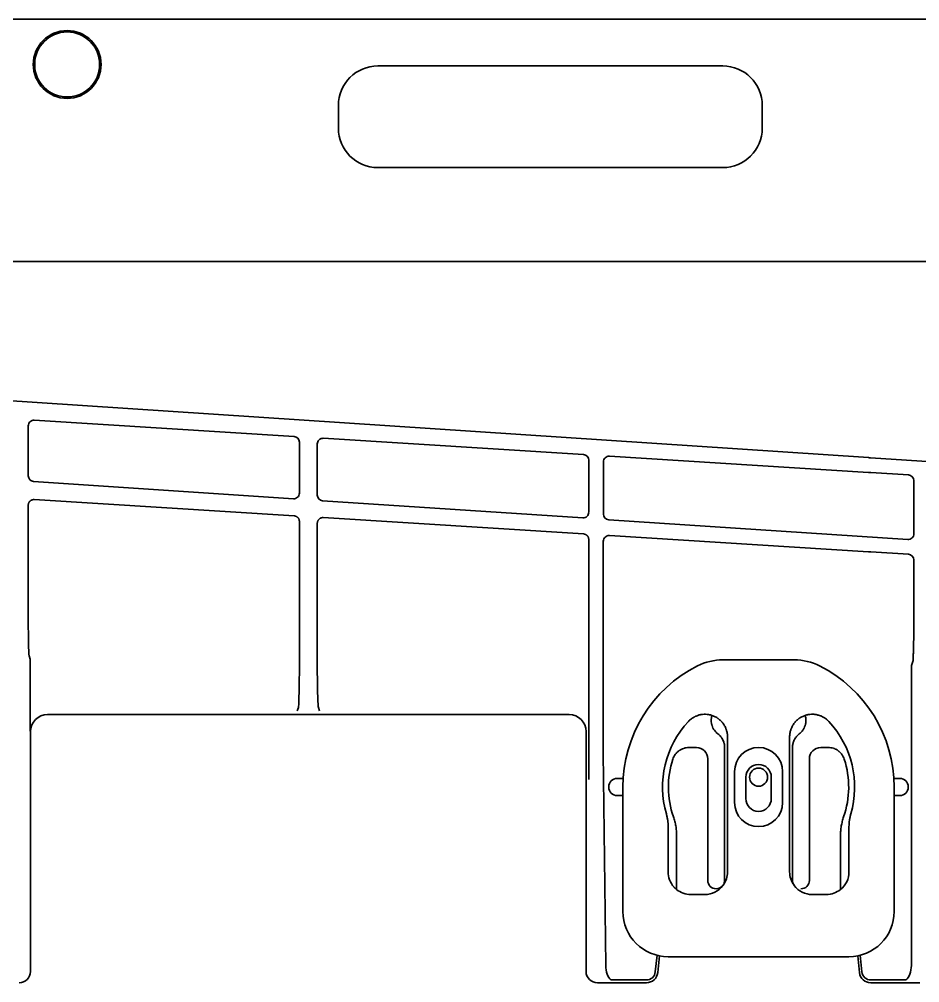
# Model space of a CAD drawing. Extents: x 6336 to 10269, y -393 to 3371.
# Drawn here: x 8552.6 to 8711.9, y 3142.1 to 3312.5 of the extents above; entities that cross this region are included whole.
import ezdxf

# ---------------------------------------------------------------- set-up
doc = ezdxf.new("R2010")
doc.units = 0
doc.header["$LTSCALE"] = 5
doc.layers.add('1', color=7, linetype='CONTINUOUS', true_color=0xffffff)

msp = doc.modelspace()

# ---------------------------------------------------------------- linework, layer by layer
at = {"layer": '1', "color": 7, "linetype": 'Continuous', "lineweight": 35}
for p, q in [((9175.07, 3312.53), (8431.07, 3312.53)), ((8677.07, 3304.28), (8616.07, 3304.28)), ((8609.07, 3297.28), (8609.07, 3293.28)), ((8684.07, 3293.28), (8684.07, 3297.28)), ((8616.07, 3286.28), (8677.07, 3286.28)), ((9123.12, 3269.69), (8483.03, 3269.69)), ((9123.12, 3269.68), (8483.03, 3269.68)), ((8702.85, 3235), (8470.18, 3250.43)), ((8555.25, 3241.61), (8601.23, 3238.73)), ((8554.19, 3231.77), (8554.19, 3240.61)), ((8602.16, 3237.74), (8602.16, 3228.72)), ((8606.39, 3238.41), (8652.44, 3235.53)), ((8605.33, 3228.38), (8605.33, 3237.41)), ((8653.37, 3234.54), (8653.37, 3225.32)), ((8657.04, 3235.25), (8702.9, 3232.38)), ((8803.01, 3228.55), (8703.23, 3234.98)), ((8655.97, 3225.02), (8655.97, 3234.25)), ((8703.28, 3232.36), (8709.97, 3231.93)), ((8710.9, 3230.93), (8710.9, 3221.52)), ((8601.1, 3227.72), (8555.12, 3230.77)), ((8601.23, 3224.71), (8555.25, 3227.58)), ((8554.19, 3226.58), (8554.19, 3208.34)), ((8652.31, 3224.33), (8606.26, 3227.38)), ((8652.44, 3221.51), (8606.39, 3224.38)), ((8602.16, 3196.98), (8602.16, 3223.71)), ((8605.33, 3223.38), (8605.33, 3197.09)), ((8709.84, 3220.52), (8656.91, 3224.02)), ((8702.9, 3218.35), (8657.04, 3221.22)), ((8653.37, 3220.51), (8653.41, 3220.62)), ((8653.41, 3220.62), (8653.41, 3185.87)), ((8655.94, 3220.33), (8655.97, 3220.22)), ((8655.94, 3185.95), (8655.94, 3220.33)), ((8709.97, 3217.9), (8703.28, 3218.33)), ((8710.9, 3208.55), (8710.9, 3216.9)), ((8554.33, 3199.96), (8554.53, 3199.34)), ((8554.53, 3199.34), (8554.53, 3189.12)), ((8689.73, 3199.23), (8677.12, 3199.23)), ((8710.46, 3198.24), (8710.76, 3199.12)), ((8710.46, 3145.19), (8710.46, 3198.24)), ((8601.79, 3190.24), (8601.98, 3190.8)), ((8605.71, 3190.24), (8605.52, 3190.81)), ((8557.59, 3189.56), (8557.59, 3189.56)), ((8557.59, 3189.56), (8649.91, 3189.56)), ((8554.55, 3186.69), (8554.59, 3186.56)), ((8554.59, 3144.12), (8554.59, 3186.56)), ((8652.9, 3186.56), (8652.9, 3144.12)), ((8677.92, 3185.6), (8677.92, 3161.73)), ((8688.92, 3161.73), (8688.92, 3185.6)), ((8671.1, 3183.73), (8672.42, 3183.73)), ((8677.42, 3160.23), (8677.42, 3183.73)), ((8689.42, 3183.73), (8689.42, 3160.23)), ((8694.42, 3183.73), (8695.74, 3183.73)), ((8674.42, 3181.73), (8674.42, 3160.23)), ((8692.42, 3160.23), (8692.42, 3181.73)), ((8656.38, 3145.19), (8655.98, 3178.18)), ((8658.4, 3178.25), (8658.4, 3178.25)), ((8658.4, 3178.25), (8659.47, 3178.25)), ((8679.17, 3173.98), (8679.17, 3179.48)), ((8681.17, 3174.68), (8681.17, 3178.48)), ((8685.67, 3178.48), (8685.67, 3174.68)), ((8687.67, 3179.48), (8687.67, 3173.98)), ((8707.37, 3178.25), (8708.42, 3178.25)), ((8708.42, 3178.25), (8708.42, 3178.25)), ((8656.9, 3176.75), (8656.9, 3176.75)), ((8656.9, 3176.71), (8656.9, 3176.75)), ((8656.9, 3176.71), (8656.9, 3176.71)), ((8659.42, 3176.73), (8659.42, 3154.73)), ((8707.42, 3154.73), (8707.42, 3176.73)), ((8709.92, 3176.65), (8709.92, 3176.8)), ((8658.4, 3175.21), (8658.4, 3175.21)), ((8659.42, 3175.21), (8658.4, 3175.21)), ((8708.42, 3175.21), (8707.42, 3175.21)), ((8708.42, 3175.21), (8708.42, 3175.21)), ((8687.67, 3173.98), (8687.69, 3173.98)), ((8667.42, 3161.73), (8667.42, 3169.73)), ((8699.42, 3169.73), (8699.42, 3161.73)), ((8668.92, 3158.6), (8668.92, 3168.17)), ((8697.92, 3168.17), (8697.92, 3158.6)), ((8673.92, 3157.73), (8671.42, 3157.73)), ((8695.42, 3157.73), (8692.92, 3157.73)), ((8665.45, 3146.97), (8665.15, 3144.04)), ((8665.88, 3146.88), (8665.58, 3143.92)), ((8665.58, 3143.92), (8665.88, 3146.88)), ((8667.42, 3146.73), (8699.42, 3146.73)), ((8701.27, 3143.92), (8700.96, 3146.88)), ((8700.96, 3146.88), (8700.96, 3146.88)), ((8701.7, 3144.04), (8701.39, 3146.97)), ((8663.56, 3142.61), (8657.88, 3142.61)), ((8665.58, 3143.92), (8665.58, 3143.92)), ((8701.27, 3143.92), (8701.27, 3143.92)), ((8708.96, 3142.61), (8703.29, 3142.61)), ((8663.59, 3142.12), (8654.9, 3142.12)), ((8654.9, 3142.12), (8654.9, 3142.12)), ((8654.9, 3142.12), (8663.59, 3142.12)), ((8663.59, 3142.12), (8663.59, 3142.12)), ((8703.26, 3142.12), (8711.94, 3142.12))]:
    msp.add_line(p, q, dxfattribs=at)
for centre, radius in [((8561.07, 3304.53), 6), ((8561.07, 3304.53), 5.75), ((8683.42, 3178.48), 1.6)]:
    msp.add_circle(centre, radius, dxfattribs=at)
for centre, radius, start, end in [((8616.07, 3297.28), 7, 90, 180), ((8677.07, 3297.28), 7, 0, 90), ((8616.07, 3293.28), 7, 180, 270), ((8677.07, 3293.28), 7, 270, 0), ((8677.12, 3189.23), 10, 90, 116.7655), ((8689.73, 3189.23), 10, 63.2345, 90), ((8683.42, 3176.73), 24, 116.7655, 180), ((8683.42, 3176.73), 24, 0, 63.2345), ((8683.42, 3176.73), 17, 136.9488, 196.2606), ((8683.42, 3176.73), 17, 343.7394, 43.0528), ((8683.42, 3179.48), 4.25, 0, 180), ((8683.42, 3176.73), 15.95, 162.0029, 199.2463), ((8683.42, 3176.73), 15.95, 340.7537, 17.9971), ((8683.42, 3178.48), 2.25, 0, 180), ((8683.42, 3174.68), 2.25, 180, 0), ((8683.42, 3173.98), 4.25, 180, 0), ((8667.42, 3154.73), 8, 180, 270), ((8699.42, 3154.73), 8, 270, 0)]:
    msp.add_arc(centre, radius, start, end, dxfattribs=at)
for centre, major_axis, ratio, start_param, end_param in [((8555.19, 3240.61), (-0.478, -0.879), 0.998825, 3.575991, 5.210091), ((8601.16, 3237.74), (-0.746, -0.667), 0.998687, 2.413283, 3.918945), ((8606.33, 3237.41), (-0.478, -0.879), 0.998825, 3.575991, 5.210091), ((8652.37, 3234.54), (-0.746, -0.667), 0.998687, 2.413283, 3.918945), ((8656.97, 3234.25), (-0.478, -0.879), 0.998825, 3.575991, 5.210091), ((8703.23, 3235.52), (10.4, -0.67), 0.052299, 4.679286, 4.715767), ((8555.19, 3231.77), (0.477, -0.88), 0.998873, 4.215837, 5.7215), ((8703.28, 3231.81), (10.4, -0.67), 0.052299, 1.574174, 1.610654), ((8709.9, 3230.93), (-0.322, -0.947), 0.999705, 1.898664, 3.404327), ((8601.16, 3228.72), (0.739, -0.675), 0.998632, 5.388335, 7.022435), ((8606.33, 3228.38), (0.477, -0.88), 0.998873, 4.215837, 5.7215), ((8652.37, 3225.32), (0.739, -0.675), 0.998632, 5.388335, 7.022435), ((8656.97, 3225.02), (0.477, -0.88), 0.998873, 4.215837, 5.7215), ((8709.9, 3221.52), (0.31, -0.951), 0.999681, 5.904814, 7.538913), ((8692.92, 3161.73), (2.83, 2.83), 0.999695, 3.006925, 3.926839)]:
    msp.add_ellipse(centre, major_axis=major_axis, ratio=ratio, start_param=start_param, end_param=end_param, dxfattribs=at)
at = {"layer": '1', "color": 7, "linetype": 'Continuous', "lineweight": 35, "extrusion": (0, 0, -1)}
for centre, major_axis, ratio, start_param, end_param in [((8656.97, 3220.22), (-0.478, -0.879), 0.998825, 1.073094, 2.707194), ((8703.28, 3217.78), (10.4, -0.67), 0.052299, 4.672531, 4.709011), ((8709.9, 3216.9), (-0.322, -0.947), 0.999705, 2.878858, 4.384521), ((8554.33, 3208.35), (0, 8.4), 0.017452, 3.193875, 4.712288), ((8601.97, 3204.29), (0, -13.5), 0.017478, 5.28425, 6.230757), ((8605.53, 3204.29), (0, -13.5), 0.017456, 0.052361, 1.007891), ((8557.59, 3186.55), (0.95, -2.85), 0.997719, 1.89276, 3.462643), ((8649.9, 3186.55), (-0.95, -2.85), 0.997719, 2.820542, 4.390425), ((8653.17, 3185.83), (0, -13.52), 0.017454, 4.70958, 5.321395), ((8656.17, 3185.93), (0, -13.52), 0.017432, 0.959972, 1.571786), ((8658.4, 3176.75), (1.06, -1.06), 0.998631, 2.356537, 3.926648), ((8708.42, 3176.75), (0, -1.5), 0.999315, 3.141593, 4.712389), ((8658.4, 3176.71), (-1.06, -1.06), 0.998631, 5.49813, 7.068241), ((8708.42, 3176.71), (0, -1.5), 0.999315, 4.712389, 6.283185), ((8552.59, 3144.12), (0.63, -1.9), 0.999618, 5.034353, 6.604236), ((8654.9, 3144.12), (-0.63, -1.9), 0.999618, 5.962135, 7.532018), ((8657.88, 3145.24), (0, -2.86), 0.525156, 0.40565, 1.553343), ((8708.96, 3145.24), (0, -2.86), 0.525156, 4.729842, 5.877535), ((8657.88, 3142.71), (-1.5, 0), 0.066383, 4.712389, 5.092384), ((8663.59, 3144.12), (0.74, -1.86), 0.999602, 5.195702, 6.661977), ((8703.26, 3144.12), (-0.74, -1.86), 0.999602, 5.904393, 7.370669), ((8708.96, 3142.71), (-1.5, 0), 0.066383, 4.332394, 4.712389)]:
    msp.add_ellipse(centre, major_axis=major_axis, ratio=ratio, start_param=start_param, end_param=end_param, dxfattribs=at)
at = {"layer": '1', "color": 7, "linetype": 'Continuous', "lineweight": 35, "extrusion": (-5.91646e-31, -1.17146e-15, -1)}
msp.add_ellipse((8672.42, 3181.72), major_axis=(-1.42, -1.42), ratio=0.998783, start_param=2.356803, end_param=3.926382, dxfattribs=at)
at = {"layer": '1', "color": 7, "linetype": 'Continuous', "lineweight": 35, "extrusion": (0, -1.17146e-15, -1)}
for centre, major_axis, ratio, start_param, end_param in [((8694.42, 3181.72), (1.42, -1.42), 0.998783, 2.356803, 3.926382), ((8703.29, 3144.21), (0.59, 1.49), 0.998412, 2.762801, 4.229076)]:
    msp.add_ellipse(centre, major_axis=major_axis, ratio=ratio, start_param=start_param, end_param=end_param, dxfattribs=at)
at = {"layer": '1', "color": 7, "linetype": 'Continuous', "lineweight": 35, "extrusion": (-6.90253e-31, -1.17146e-15, -1)}
for start_param, end_param in [(3.197702, 3.926839), (2.356347, 3.031247)]:
    msp.add_ellipse((8671.42, 3161.73), major_axis=(2.83, 2.83), ratio=0.999695, start_param=start_param, end_param=end_param, dxfattribs=at)
at = {"layer": '1', "color": 7, "linetype": 'Continuous', "lineweight": 35, "extrusion": (2.95823e-31, -1.17146e-15, -1)}
for start_param, end_param in [(2.356347, 2.992639), (3.006925, 3.926839)]:
    msp.add_ellipse((8673.92, 3161.73), major_axis=(-2.83, 2.83), ratio=0.999695, start_param=start_param, end_param=end_param, dxfattribs=at)
at = {"layer": '1', "color": 7, "linetype": 'Continuous', "lineweight": 35, "extrusion": (-2.95823e-31, -1.17146e-15, -1)}
msp.add_ellipse((8692.92, 3161.73), major_axis=(2.83, 2.83), ratio=0.999695, start_param=3.290549, end_param=3.926839, dxfattribs=at)
at = {"layer": '1', "color": 7, "linetype": 'Continuous', "lineweight": 35, "extrusion": (-9.86076e-32, -1.17146e-15, -1)}
for start_param, end_param in [(2.356347, 3.251938), (3.251938, 3.926839)]:
    msp.add_ellipse((8695.42, 3161.73), major_axis=(-2.83, 2.83), ratio=0.999695, start_param=start_param, end_param=end_param, dxfattribs=at)
at = {"layer": '1', "color": 7, "linetype": 'Continuous', "lineweight": 35, "extrusion": (-4.93038e-31, -1.17146e-15, -1)}
msp.add_ellipse((8675.92, 3160.23), major_axis=(1.06, 1.06), ratio=0.998783, start_param=2.356195, end_param=3.926382, dxfattribs=at)
at = {"layer": '1', "color": 7, "linetype": 'Continuous', "lineweight": 35, "extrusion": (5.91646e-31, -1.17146e-15, -1)}
for start_param, end_param in [(3.018958, 3.926991), (2.356803, 2.980862)]:
    msp.add_ellipse((8675.92, 3160.23), major_axis=(-1.06, 1.06), ratio=0.998783, start_param=start_param, end_param=end_param, dxfattribs=at)
at = {"layer": '1', "color": 7, "linetype": 'Continuous', "lineweight": 35, "extrusion": (2.46519e-30, -1.17146e-15, -1)}
msp.add_ellipse((8690.92, 3160.23), major_axis=(1.06, 1.06), ratio=0.998783, start_param=3.302332, end_param=3.926382, dxfattribs=at)
at = {"layer": '1', "color": 7, "linetype": 'Continuous', "lineweight": 35, "extrusion": (-7.88861e-31, -1.17146e-15, -1)}
msp.add_ellipse((8690.92, 3160.23), major_axis=(-1.06, 1.06), ratio=0.998783, start_param=2.356803, end_param=3.926991, dxfattribs=at)
at = {"layer": '1', "color": 7, "linetype": 'Continuous', "lineweight": 35, "extrusion": (9.86076e-32, -1.17146e-15, -1)}
msp.add_ellipse((8663.56, 3144.21), major_axis=(0.59, -1.49), ratio=0.998412, start_param=5.195702, end_param=6.661977, dxfattribs=at)
at = {"layer": '1', "color": 7, "linetype": 'Continuous', "lineweight": 35}
for points in [[(8555.25, 3227.58), (8555.2, 3227.58), (8555.11, 3227.58), (8554.98, 3227.56), (8554.85, 3227.52), (8554.72, 3227.47), (8554.61, 3227.4), (8554.5, 3227.31), (8554.41, 3227.21), (8554.33, 3227.1), (8554.27, 3226.98), (8554.22, 3226.85), (8554.19, 3226.72), (8554.19, 3226.63), (8554.19, 3226.58)], [(8602.16, 3223.71), (8602.16, 3223.75), (8602.16, 3223.85), (8602.13, 3223.98), (8602.08, 3224.11), (8602.02, 3224.23), (8601.94, 3224.34), (8601.85, 3224.44), (8601.74, 3224.53), (8601.62, 3224.6), (8601.5, 3224.65), (8601.36, 3224.69), (8601.27, 3224.7), (8601.23, 3224.71)], [(8606.39, 3224.38), (8606.35, 3224.39), (8606.26, 3224.39), (8606.12, 3224.37), (8605.99, 3224.33), (8605.87, 3224.27), (8605.75, 3224.2), (8605.64, 3224.12), (8605.55, 3224.02), (8605.47, 3223.9), (8605.41, 3223.78), (8605.36, 3223.65), (8605.34, 3223.52), (8605.33, 3223.43), (8605.33, 3223.38)], [(8653.37, 3220.51), (8653.37, 3220.55), (8653.37, 3220.65), (8653.34, 3220.78), (8653.29, 3220.91), (8653.23, 3221.03), (8653.15, 3221.14), (8653.05, 3221.24), (8652.95, 3221.33), (8652.83, 3221.4), (8652.7, 3221.45), (8652.57, 3221.49), (8652.48, 3221.5), (8652.44, 3221.51)], [(8710.76, 3199.12), (8710.77, 3199.24), (8710.78, 3199.46), (8710.79, 3199.77), (8710.8, 3200.08), (8710.81, 3200.4), (8710.82, 3200.77), (8710.84, 3201.21), (8710.85, 3201.7), (8710.86, 3202.21), (8710.87, 3202.75), (8710.87, 3203.32), (8710.88, 3203.92), (8710.89, 3204.53), (8710.89, 3205.17), (8710.9, 3205.82), (8710.9, 3206.49), (8710.9, 3207.17), (8710.9, 3207.85), (8710.9, 3208.31), (8710.9, 3208.55)], [(8554.53, 3199.34), (8554.53, 3199.34), (8554.53, 3199.34), (8554.53, 3199.34)], [(8677.92, 3185.6), (8677.94, 3185.65), (8677.96, 3185.7), (8677.98, 3185.75)], [(8667.42, 3169.73), (8667.42, 3169.92), (8667.41, 3170.3), (8667.35, 3170.86), (8667.25, 3171.42), (8667.16, 3171.78), (8667.1, 3171.97)], [(8699.74, 3171.97), (8699.69, 3171.78), (8699.6, 3171.42), (8699.5, 3170.86), (8699.44, 3170.3), (8699.42, 3169.92), (8699.42, 3169.73)], [(8677.11, 3159.3), (8677.12, 3159.32), (8677.13, 3159.33), (8677.14, 3159.35)], [(8689.74, 3159.3), (8689.73, 3159.32), (8689.72, 3159.33), (8689.71, 3159.35)], [(8657.32, 3142.61), (8657.31, 3142.61), (8657.3, 3142.61), (8657.29, 3142.62)], [(8709.56, 3142.62), (8709.54, 3142.61), (8709.53, 3142.61), (8709.52, 3142.61)]]:
    msp.add_open_spline(points, degree=3, dxfattribs=at)
for points, knots in [([(8554.53, 3189.12), (8554.53, 3189.09), (8554.53, 3189.06), (8554.53, 3189.01), (8554.53, 3188.93), (8554.53, 3188.84), (8554.53, 3188.68), (8554.53, 3188.57), (8554.53, 3188.41), (8554.53, 3188.36), (8554.53, 3188.28), (8554.53, 3188.25), (8554.53, 3188.2), (8554.53, 3188.17), (8554.54, 3188.04), (8554.54, 3187.94), (8554.54, 3187.74), (8554.54, 3187.64), (8554.54, 3187.45), (8554.54, 3187.35), (8554.54, 3187.16), (8554.54, 3187.06), (8554.55, 3186.92), (8554.55, 3186.87), (8554.55, 3186.8), (8554.55, 3186.77), (8554.55, 3186.73), (8554.55, 3186.71), (8554.55, 3186.7), (8554.55, 3186.69)], [0, 0, 0, 0, 0.03125, 0.03125, 0.0625, 0.125, 0.125, 0.25, 0.25, 0.3125, 0.3125, 0.34375, 0.34375, 0.375, 0.375, 0.5, 0.5, 0.625, 0.625, 0.75, 0.75, 0.875, 0.875, 0.9375, 0.9375, 0.96875, 0.984375, 0.984375, 1, 1, 1, 1]), ([(8671, 3188.33), (8671.13, 3188.47), (8671.27, 3188.6), (8671.56, 3188.84), (8671.72, 3188.94), (8671.92, 3189.07), (8671.97, 3189.09), (8672.05, 3189.14), (8672.09, 3189.16), (8672.22, 3189.22), (8672.31, 3189.26), (8672.57, 3189.37), (8672.75, 3189.43), (8673.02, 3189.5), (8673.12, 3189.52), (8673.26, 3189.55), (8673.3, 3189.55), (8673.4, 3189.57), (8673.45, 3189.57), (8673.68, 3189.6), (8673.87, 3189.61), (8674.25, 3189.59), (8674.44, 3189.57), (8674.67, 3189.53), (8674.72, 3189.52), (8674.81, 3189.5), (8674.95, 3189.47), (8675.09, 3189.43), (8675.18, 3189.4)], [0, 0, 0, 0, 0.125, 0.125, 0.25, 0.25, 0.28125, 0.28125, 0.3125, 0.3125, 0.375, 0.375, 0.5, 0.5, 0.5625, 0.5625, 0.59375, 0.59375, 0.625, 0.625, 0.75, 0.75, 0.875, 0.875, 0.90625, 0.90625, 0.9375, 1, 1, 1, 1]), ([(8676.23, 3186.12), (8676.11, 3186.21), (8676, 3186.31), (8675.78, 3186.53), (8675.69, 3186.65), (8675.58, 3186.81), (8675.55, 3186.84), (8675.51, 3186.9), (8675.45, 3187), (8675.39, 3187.1), (8675.29, 3187.31), (8675.23, 3187.45), (8675.18, 3187.63), (8675.16, 3187.67), (8675.14, 3187.74), (8675.13, 3187.78), (8675.11, 3187.89), (8675.09, 3187.96), (8675.06, 3188.19), (8675.04, 3188.34), (8675.04, 3188.57), (8675.05, 3188.65), (8675.05, 3188.76), (8675.06, 3188.8), (8675.07, 3188.88), (8675.07, 3188.92), (8675.1, 3189.11), (8675.13, 3189.25), (8675.18, 3189.4)], [0, 0, 0, 0, 0.125, 0.125, 0.25, 0.25, 0.28125, 0.28125, 0.3125, 0.375, 0.375, 0.5, 0.5, 0.53125, 0.53125, 0.5625, 0.5625, 0.625, 0.625, 0.75, 0.75, 0.8125, 0.8125, 0.84375, 0.84375, 0.875, 0.875, 1, 1, 1, 1]), ([(8675.18, 3189.4), (8675.38, 3189.33), (8675.57, 3189.25), (8675.85, 3189.11), (8675.94, 3189.06), (8676.07, 3188.98), (8676.12, 3188.95), (8676.2, 3188.89), (8676.25, 3188.86), (8676.46, 3188.71), (8676.61, 3188.57), (8676.83, 3188.35), (8676.92, 3188.25), (8677.01, 3188.15), (8677.04, 3188.11), (8677.06, 3188.09), (8677.1, 3188.03), (8677.14, 3187.99), (8677.29, 3187.77), (8677.4, 3187.6), (8677.54, 3187.32), (8677.58, 3187.22), (8677.64, 3187.08), (8677.66, 3187.03), (8677.69, 3186.96), (8677.7, 3186.93), (8677.71, 3186.88), (8677.72, 3186.86), (8677.79, 3186.63), (8677.84, 3186.43), (8677.91, 3186.02), (8677.92, 3185.81), (8677.92, 3185.6)], [0, 0, 0, 0, 0.125, 0.125, 0.1875, 0.1875, 0.21875, 0.21875, 0.25, 0.25, 0.375, 0.375, 0.4375, 0.453125, 0.453125, 0.46875, 0.46875, 0.5, 0.5, 0.625, 0.625, 0.6875, 0.6875, 0.71875, 0.71875, 0.734375, 0.734375, 0.75, 0.75, 0.875, 0.875, 1, 1, 1, 1]), ([(8688.92, 3185.6), (8688.92, 3185.81), (8688.94, 3186.02), (8689, 3186.43), (8689.05, 3186.63), (8689.12, 3186.86), (8689.13, 3186.88), (8689.15, 3186.93), (8689.16, 3186.96), (8689.19, 3187.03), (8689.21, 3187.08), (8689.26, 3187.22), (8689.31, 3187.32), (8689.45, 3187.6), (8689.56, 3187.77), (8689.71, 3187.99), (8689.74, 3188.03), (8689.79, 3188.09), (8689.81, 3188.11), (8689.84, 3188.15), (8689.92, 3188.25), (8690.01, 3188.35), (8690.23, 3188.57), (8690.39, 3188.71), (8690.6, 3188.86), (8690.64, 3188.89), (8690.73, 3188.95), (8690.77, 3188.98), (8690.91, 3189.06), (8691, 3189.11), (8691.28, 3189.25), (8691.47, 3189.33), (8691.67, 3189.4)], [0, 0, 0, 0, 0.125, 0.125, 0.25, 0.25, 0.265625, 0.265625, 0.28125, 0.28125, 0.3125, 0.3125, 0.375, 0.375, 0.5, 0.5, 0.53125, 0.53125, 0.546875, 0.546875, 0.5625, 0.625, 0.625, 0.75, 0.75, 0.78125, 0.78125, 0.8125, 0.8125, 0.875, 0.875, 1, 1, 1, 1]), ([(8691.67, 3189.4), (8691.71, 3189.25), (8691.75, 3189.11), (8691.77, 3188.92), (8691.78, 3188.88), (8691.79, 3188.8), (8691.79, 3188.76), (8691.8, 3188.65), (8691.8, 3188.57), (8691.8, 3188.34), (8691.79, 3188.19), (8691.75, 3187.96), (8691.74, 3187.89), (8691.71, 3187.78), (8691.7, 3187.74), (8691.68, 3187.67), (8691.67, 3187.63), (8691.61, 3187.45), (8691.55, 3187.31), (8691.45, 3187.1), (8691.4, 3187), (8691.33, 3186.9), (8691.29, 3186.84), (8691.27, 3186.81), (8691.16, 3186.65), (8691.06, 3186.53), (8690.85, 3186.31), (8690.73, 3186.21), (8690.61, 3186.12)], [0, 0, 0, 0, 0.125, 0.125, 0.15625, 0.15625, 0.1875, 0.1875, 0.25, 0.25, 0.375, 0.375, 0.4375, 0.4375, 0.46875, 0.46875, 0.5, 0.5, 0.625, 0.625, 0.6875, 0.71875, 0.71875, 0.75, 0.75, 0.875, 0.875, 1, 1, 1, 1]), ([(8691.67, 3189.4), (8691.85, 3189.46), (8692.03, 3189.51), (8692.4, 3189.57), (8692.59, 3189.59), (8692.83, 3189.6), (8692.88, 3189.6), (8692.97, 3189.6), (8693.02, 3189.6), (8693.16, 3189.6), (8693.26, 3189.59), (8693.54, 3189.56), (8693.73, 3189.52), (8694, 3189.45), (8694.09, 3189.43), (8694.23, 3189.38), (8694.27, 3189.37), (8694.36, 3189.33), (8694.41, 3189.32), (8694.63, 3189.22), (8694.8, 3189.14), (8695.12, 3188.95), (8695.28, 3188.84), (8695.46, 3188.69), (8695.5, 3188.66), (8695.57, 3188.6), (8695.68, 3188.5), (8695.78, 3188.4), (8695.85, 3188.33)], [0, 0, 0, 0, 0.125, 0.125, 0.25, 0.25, 0.28125, 0.28125, 0.3125, 0.3125, 0.375, 0.375, 0.5, 0.5, 0.5625, 0.5625, 0.59375, 0.59375, 0.625, 0.625, 0.75, 0.75, 0.875, 0.875, 0.90625, 0.90625, 0.9375, 1, 1, 1, 1]), ([(8677.42, 3183.73), (8677.42, 3183.84), (8677.42, 3183.96), (8677.39, 3184.19), (8677.37, 3184.3), (8677.33, 3184.47), (8677.32, 3184.52), (8677.29, 3184.61), (8677.28, 3184.63), (8677.26, 3184.69), (8677.26, 3184.72), (8677.21, 3184.85), (8677.16, 3184.96), (8677.06, 3185.17), (8677, 3185.26), (8676.91, 3185.41), (8676.88, 3185.46), (8676.82, 3185.53), (8676.81, 3185.55), (8676.77, 3185.6), (8676.75, 3185.62), (8676.66, 3185.73), (8676.5, 3185.9), (8676.33, 3186.05), (8676.23, 3186.12)], [0, 0, 0, 0, 0.125, 0.125, 0.25, 0.25, 0.3125, 0.3125, 0.34375, 0.34375, 0.375, 0.375, 0.5, 0.5, 0.625, 0.625, 0.6875, 0.6875, 0.71875, 0.71875, 0.75, 0.75, 0.875, 1, 1, 1, 1]), ([(8690.61, 3186.12), (8690.52, 3186.05), (8690.43, 3185.97), (8690.27, 3185.82), (8690.19, 3185.73), (8690.08, 3185.6), (8690.02, 3185.53), (8689.97, 3185.46), (8689.94, 3185.41), (8689.92, 3185.39), (8689.85, 3185.27), (8689.79, 3185.17), (8689.69, 3184.96), (8689.64, 3184.86), (8689.58, 3184.69), (8689.56, 3184.64), (8689.54, 3184.56), (8689.53, 3184.53), (8689.52, 3184.47), (8689.51, 3184.44), (8689.48, 3184.3), (8689.44, 3184.08), (8689.42, 3183.84), (8689.42, 3183.73)], [0, 0, 0, 0, 0.125, 0.125, 0.25, 0.25, 0.3125, 0.34375, 0.34375, 0.375, 0.375, 0.5, 0.5, 0.625, 0.625, 0.6875, 0.6875, 0.71875, 0.71875, 0.75, 0.75, 0.875, 1, 1, 1, 1]), ([(8668.25, 3181.65), (8668.3, 3181.8), (8668.36, 3181.95), (8668.5, 3182.23), (8668.59, 3182.36), (8668.7, 3182.52), (8668.73, 3182.55), (8668.77, 3182.61), (8668.85, 3182.71), (8668.93, 3182.79), (8669.09, 3182.96), (8669.21, 3183.06), (8669.37, 3183.18), (8669.4, 3183.2), (8669.47, 3183.24), (8669.5, 3183.26), (8669.6, 3183.32), (8669.67, 3183.36), (8669.88, 3183.47), (8670.03, 3183.53), (8670.21, 3183.59), (8670.25, 3183.6), (8670.33, 3183.62), (8670.36, 3183.63), (8670.48, 3183.66), (8670.56, 3183.68), (8670.79, 3183.71), (8670.95, 3183.73), (8671.1, 3183.73)], [0, 0, 0, 0, 0.125, 0.125, 0.25, 0.25, 0.28125, 0.28125, 0.3125, 0.375, 0.375, 0.5, 0.5, 0.53125, 0.53125, 0.5625, 0.5625, 0.625, 0.625, 0.75, 0.75, 0.78125, 0.78125, 0.8125, 0.8125, 0.875, 0.875, 1, 1, 1, 1]), ([(8695.74, 3183.73), (8695.9, 3183.73), (8696.06, 3183.71), (8696.36, 3183.66), (8696.52, 3183.63), (8696.7, 3183.57), (8696.74, 3183.55), (8696.82, 3183.53), (8696.93, 3183.48), (8697.03, 3183.44), (8697.24, 3183.33), (8697.37, 3183.25), (8697.53, 3183.13), (8697.56, 3183.11), (8697.63, 3183.06), (8697.66, 3183.03), (8697.75, 3182.96), (8697.8, 3182.9), (8697.97, 3182.74), (8698.07, 3182.62), (8698.19, 3182.46), (8698.21, 3182.43), (8698.25, 3182.36), (8698.28, 3182.33), (8698.34, 3182.23), (8698.38, 3182.16), (8698.48, 3181.95), (8698.54, 3181.8), (8698.59, 3181.65)], [0, 0, 0, 0, 0.125, 0.125, 0.25, 0.25, 0.28125, 0.28125, 0.3125, 0.375, 0.375, 0.5, 0.5, 0.53125, 0.53125, 0.5625, 0.5625, 0.625, 0.625, 0.75, 0.75, 0.78125, 0.78125, 0.8125, 0.8125, 0.875, 0.875, 1, 1, 1, 1]), ([(8668.92, 3168.17), (8668.92, 3168.46), (8668.91, 3168.74), (8668.86, 3169.29), (8668.79, 3169.85), (8668.68, 3170.39), (8668.54, 3170.93), (8668.46, 3171.2), (8668.36, 3171.47)], [0, 0, 0, 0, 0.25, 0.25, 0.5, 0.75, 0.75, 1, 1, 1, 1]), ([(8698.48, 3171.47), (8698.39, 3171.2), (8698.31, 3170.93), (8698.17, 3170.39), (8698.05, 3169.85), (8697.98, 3169.29), (8697.93, 3168.74), (8697.92, 3168.46), (8697.92, 3168.17)], [0, 0, 0, 0, 0.25, 0.25, 0.5, 0.75, 0.75, 1, 1, 1, 1]), ([(8668.44, 3159.06), (8668.47, 3159.03), (8668.49, 3159), (8668.54, 3158.95), (8668.57, 3158.92), (8668.61, 3158.88), (8668.62, 3158.87), (8668.65, 3158.84), (8668.66, 3158.83), (8668.7, 3158.8), (8668.73, 3158.77), (8668.76, 3158.74), (8668.78, 3158.73), (8668.8, 3158.71), (8668.81, 3158.7), (8668.83, 3158.68), (8668.84, 3158.67), (8668.86, 3158.66), (8668.87, 3158.65), (8668.9, 3158.63), (8668.91, 3158.62), (8668.92, 3158.61), (8668.93, 3158.61), (8668.93, 3158.61), (8668.93, 3158.61), (8668.93, 3158.61)], [0, 0, 0, 0, 0.134778, 0.134778, 0.269557, 0.269557, 0.336946, 0.336946, 0.404335, 0.404335, 0.539113, 0.539113, 0.606503, 0.606503, 0.673892, 0.673892, 0.741281, 0.741281, 0.80867, 0.80867, 0.943449, 0.943449, 0.977143, 0.977143, 1, 1, 1, 1])]:
    msp.add_open_spline(points, degree=3, knots=knots, dxfattribs=at)

doc.saveas('drawing.dxf')
